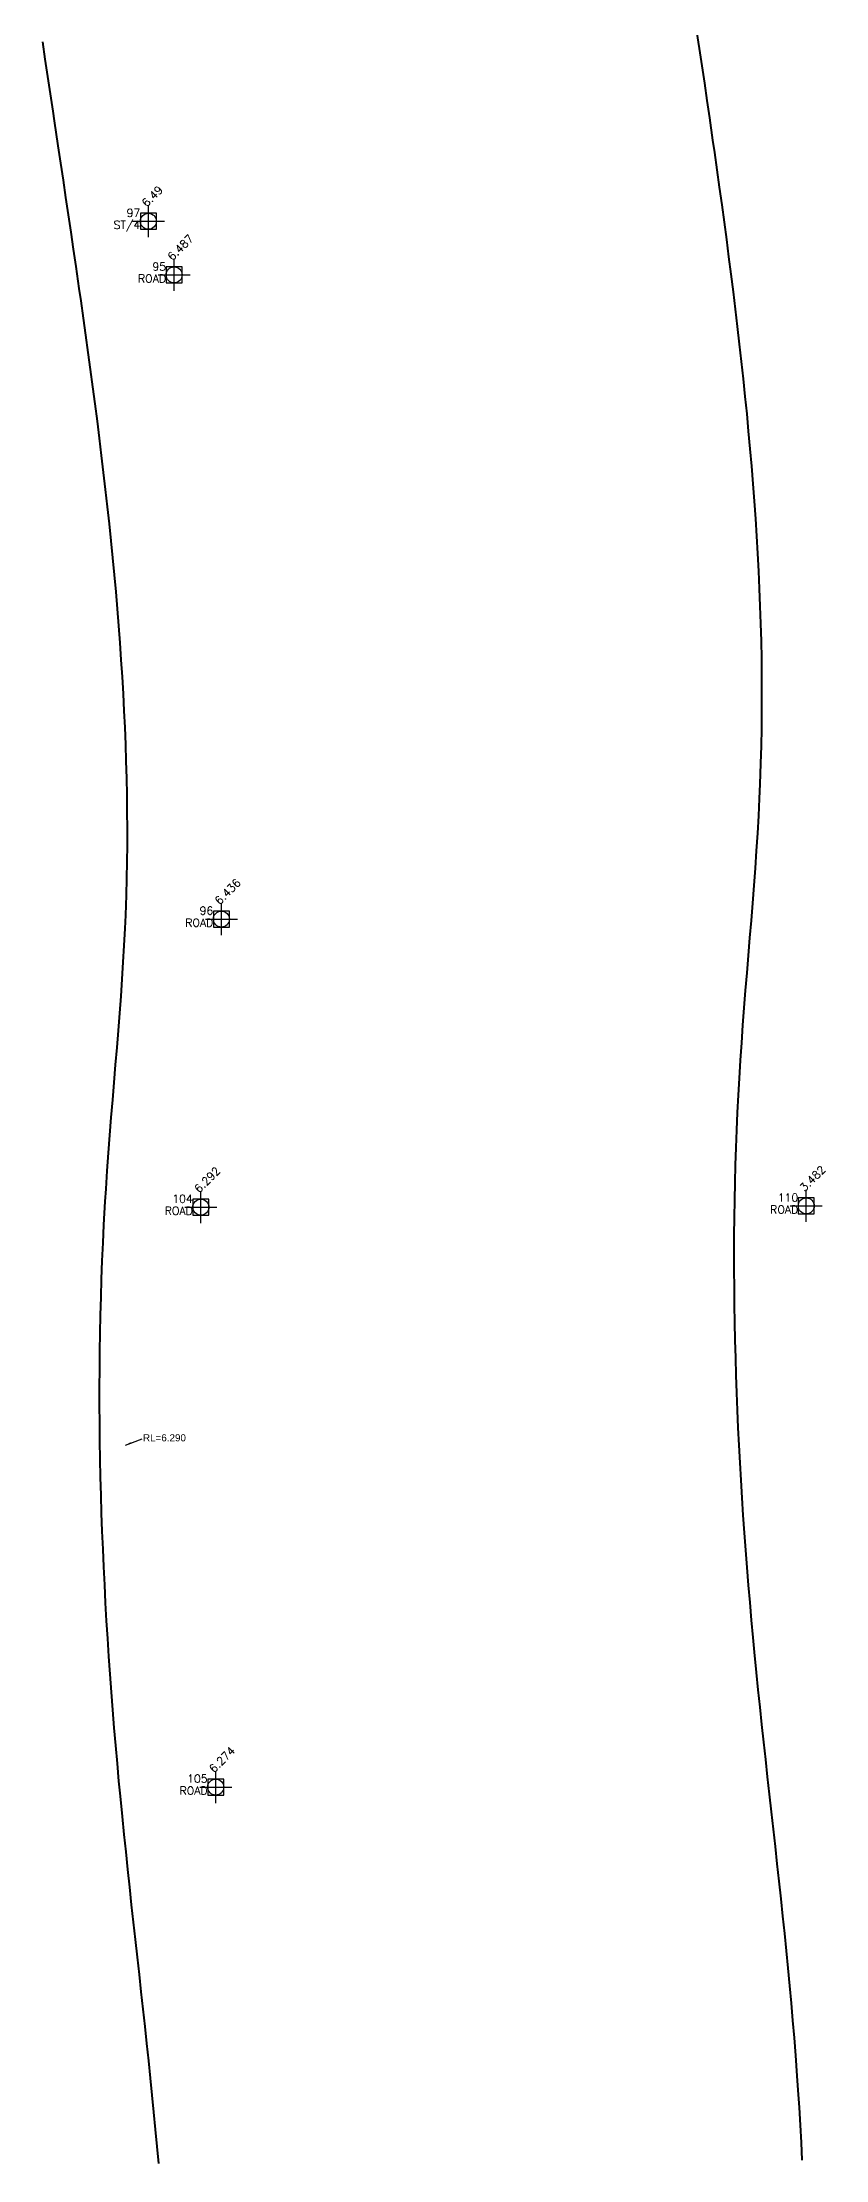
# Model space of a CAD drawing. Header units: millimetres. Extents: x 236733 to 237115, y 2579638 to 2580090.
# Drawn here: x 236952.9 to 236977.3, y 2579803.5 to 2579869.6 of the extents above; entities that cross this region are included whole.
import ezdxf
from ezdxf.enums import TextEntityAlignment as Align

# ---------------------------------------------------------------- set-up
doc = ezdxf.new("R2010")
doc.units = ezdxf.units.MM
doc.header["$MEASUREMENT"] = 0
doc.header["$PDMODE"] = 98
doc.header["$PDSIZE"] = 0.5
for name, color, linetype in [('Boundary', 6, 'Continuous'), ('COORDINATES', 7, 'Continuous'), ('Points', 7, 'Continuous'), ('Points-ELV', 6, 'Continuous'), ('Points-NUM', 4, 'Continuous'), ('Points-TXT', 3, 'Continuous'), ('Spot_Height', 7, 'Continuous')]:
    doc.layers.add(name, color=color, linetype=linetype)
doc.styles.add('romans', font='romans.shx')
doc.styles.get("Standard").update_dxf_attribs({"font": 'arial.ttf'})
doc.dimstyles.get("Standard").update_dxf_attribs({"dimtxt": 0.18, "dimasz": 0.18, "dimexe": 0.18, "dimexo": 0.0625, "dimgap": 0.09, "dimtad": 0, "dimtih": 1, "dimtoh": 1, "dimdec": 3, "dimzin": 0, "dimdsep": 46, "dimtxsty": 'Standard', "dimcen": 0.09, "dimadec": 0, "dimazin": 0, "dimtfac": 1, "dimtdec": 3, "dimtofl": 0, "dimtmove": 0, "dimatfit": 3, "dimfxl": 1, "dimtolj": 1, "dimtzin": 0, "dimarcsym": 0})

# ---------------------------------------------------------------- blocks, each defined once
blk = doc.blocks.new('POINTS')
at = {"layer": 'Points'}
blk.add_line((0, 0), (0, 0), dxfattribs=at)
blk.add_point((0, 0), dxfattribs=at)
at = {"layer": 'Points-ELV', "style": 'romans'}
blk.add_attdef('ELEV', text='', height=1, rotation=45, dxfattribs=at).set_placement((0, 0), align=Align.BOTTOM_LEFT)
at = {"layer": 'Points-NUM', "style": 'romans'}
blk.add_attdef('PTNUM', text='', height=1, dxfattribs=at).set_placement((0, 0), align=Align.BOTTOM_RIGHT)
at = {"layer": 'Points-TXT', "style": 'romans'}
blk.add_attdef('DESC', text='', height=1, dxfattribs=at).set_placement((0, 0), align=Align.BOTTOM_RIGHT)

msp = doc.modelspace()

# ---------------------------------------------------------------- linework, layer by layer
at = {"layer": 'Boundary', "lineweight": 40}
for points in [[(236952.8603, 2579869.6582), (236952.9411, 2579869.116), (236953.022, 2579868.5741), (236953.1031, 2579868.0327), (236953.1842, 2579867.4916), (236953.2301, 2579867.1859), (236953.3464, 2579866.4105), (236953.4273, 2579865.8706), (236953.5079, 2579865.3311), (236953.5883, 2579864.7919), (236953.6682, 2579864.2531), (236953.7477, 2579863.7144), (236953.8265, 2579863.1776), (236953.9048, 2579862.6399), (236954.0044, 2579861.9488), (236954.0594, 2579861.5643), (236954.1355, 2579861.0265), (236954.2106, 2579860.4892), (236954.2846, 2579859.9522), (236954.3574, 2579859.4154), (236954.429, 2579858.879), (236954.4992, 2579858.3428), (236954.5679, 2579857.807), (236954.635, 2579857.2715), (236954.7004, 2579856.7363), (236954.764, 2579856.2015), (236954.8257, 2579855.6671), (236954.8854, 2579855.1331), (236954.943, 2579854.5995), (236954.9984, 2579854.0663), (236955.0515, 2579853.5335), (236955.1021, 2579853.0012), (236955.1503, 2579852.4694), (236955.1959, 2579851.938), (236955.2387, 2579851.4072), (236955.2787, 2579850.8768), (236955.3158, 2579850.347), (236955.35, 2579849.8177), (236955.381, 2579849.289), (236955.4088, 2579848.7609), (236955.4333, 2579848.2333), (236955.4544, 2579847.7063), (236955.472, 2579847.18), (236955.486, 2579846.6542), (236955.4963, 2579846.1292), (236955.5029, 2579845.6047), (236955.5056, 2579845.081), (236955.5043, 2579844.5579), (236955.4989, 2579844.0354), (236955.4894, 2579843.5137), (236955.4756, 2579842.9939), (236955.4534, 2579842.3696), (236955.4349, 2579841.9524), (236955.4081, 2579841.428), (236955.3774, 2579840.9023), (236955.3434, 2579840.3739), (236955.3064, 2579839.8429), (236955.267, 2579839.3092), (236955.2255, 2579838.7729), (236955.1825, 2579838.2339), (236955.1382, 2579837.6912), (236955.0936, 2579837.1482), (236955.0487, 2579836.6008), (236955.0042, 2579836.0509), (236954.9606, 2579835.4983), (236954.9184, 2579834.9429), (236954.8781, 2579834.3847), (236954.8403, 2579833.8251), (236954.8153, 2579833.4281), (236954.7739, 2579832.6975), (236954.7457, 2579832.1318), (236954.7211, 2579831.5677), (236954.6998, 2579831.0037), (236954.6817, 2579830.4398), (236954.6669, 2579829.8761), (236954.6553, 2579829.3125), (236954.6467, 2579828.7492), (236954.6413, 2579828.186), (236954.6389, 2579827.6231), (236954.6394, 2579827.0603), (236954.6429, 2579826.4978), (236954.6492, 2579825.9356), (236954.6583, 2579825.3736), (236954.6702, 2579824.8119), (236954.6848, 2579824.2504), (236954.702, 2579823.6893), (236954.7219, 2579823.1284), (236954.7443, 2579822.5679), (236954.7691, 2579822.0077), (236954.7964, 2579821.4479), (236954.8261, 2579820.8884), (236954.8582, 2579820.3292), (236954.8925, 2579819.7704), (236954.9291, 2579819.2121), (236954.9678, 2579818.6541), (236955.0087, 2579818.0965), (236955.0516, 2579817.5393), (236955.0966, 2579816.9826), (236955.1436, 2579816.4263), (236955.1925, 2579815.8705), (236955.2432, 2579815.3155), (236955.2878, 2579814.844), (236955.35, 2579814.2069), (236955.4058, 2579813.6539), (236955.4628, 2579813.1026), (236955.5209, 2579812.5524), (236955.5798, 2579812.0035), (236955.6394, 2579811.4557), (236955.6994, 2579810.9103), (236955.7598, 2579810.3643), (236955.8203, 2579809.8195), (236955.8807, 2579809.2758), (236955.9409, 2579808.7332), (236956.0003, 2579808.1933), (236956.0592, 2579807.6533), (236956.1172, 2579807.1145), (236956.1741, 2579806.5766), (236956.2298, 2579806.0398), (236956.2841, 2579805.504), (236956.3368, 2579804.9691), (236956.3876, 2579804.4353), (236956.4365, 2579803.9023), (236956.4833, 2579803.3703)], [(236973.297, 2579869.9856), (236973.3775, 2579869.445), (236973.4577, 2579868.9044), (236973.5376, 2579868.3635), (236973.6169, 2579867.8224), (236973.6958, 2579867.2811), (236973.796, 2579866.586), (236973.8515, 2579866.1975), (236973.9282, 2579865.6553), (236974.0041, 2579865.1127), (236974.0789, 2579864.5697), (236974.1526, 2579864.0265), (236974.2251, 2579863.483), (236974.2963, 2579862.9393), (236974.3661, 2579862.3952), (236974.4343, 2579861.851), (236974.5008, 2579861.3065), (236974.5656, 2579860.7618), (236974.6285, 2579860.2168), (236974.6895, 2579859.6717), (236974.7483, 2579859.1264), (236974.805, 2579858.581), (236974.8594, 2579858.0354), (236974.9113, 2579857.4896), (236974.9607, 2579856.9438), (236975.0075, 2579856.3978), (236975.0516, 2579855.8517), (236975.0928, 2579855.3056), (236975.1311, 2579854.7593), (236975.1663, 2579854.213), (236975.1983, 2579853.6667), (236975.2271, 2579853.1203), (236975.2525, 2579852.5739), (236975.2744, 2579852.0275), (236975.2927, 2579851.4811), (236975.3072, 2579850.9347), (236975.318, 2579850.3884), (236975.3248, 2579849.8421), (236975.3276, 2579849.2959), (236975.3262, 2579848.7497), (236975.3206, 2579848.2036), (236975.3107, 2579847.6577), (236975.2962, 2579847.1118), (236975.273, 2579846.461), (236975.2535, 2579846.0205), (236975.2256, 2579845.475), (236975.1938, 2579844.9296), (236975.1587, 2579844.3843), (236975.1207, 2579843.8391), (236975.0804, 2579843.294), (236975.0383, 2579842.7488), (236974.9947, 2579842.2037), (236974.9503, 2579841.6586), (236974.9055, 2579841.1134), (236974.8608, 2579840.5682), (236974.8167, 2579840.023), (236974.7737, 2579839.4776), (236974.7322, 2579838.9322), (236974.6928, 2579838.3866), (236974.6559, 2579837.8409), (236974.632, 2579837.46), (236974.5917, 2579836.749), (236974.5645, 2579836.2028), (236974.5406, 2579835.6565), (236974.5199, 2579835.11), (236974.5024, 2579834.5634), (236974.4881, 2579834.0167), (236974.4768, 2579833.4699), (236974.4685, 2579832.923), (236974.4632, 2579832.3761), (236974.4609, 2579831.8291), (236974.4614, 2579831.282), (236974.4648, 2579830.7349), (236974.4709, 2579830.1878), (236974.4798, 2579829.6407), (236974.4914, 2579829.0935), (236974.5056, 2579828.5464), (236974.5224, 2579827.9993), (236974.5418, 2579827.4523), (236974.5636, 2579826.9053), (236974.5879, 2579826.3583), (236974.6146, 2579825.8115), (236974.6436, 2579825.2647), (236974.6749, 2579824.718), (236974.7085, 2579824.1714), (236974.7443, 2579823.625), (236974.7822, 2579823.0786), (236974.8222, 2579822.5325), (236974.8643, 2579821.9865), (236974.9084, 2579821.4406), (236974.9545, 2579820.8949), (236975.0025, 2579820.3495), (236975.0523, 2579819.8042), (236975.096, 2579819.342), (236975.1573, 2579818.7143), (236975.2123, 2579818.1697), (236975.2686, 2579817.6253), (236975.326, 2579817.081), (236975.3844, 2579816.5369), (236975.4436, 2579815.993), (236975.5034, 2579815.4491), (236975.5636, 2579814.9054), (236975.624, 2579814.3617), (236975.6844, 2579813.8181), (236975.7446, 2579813.2745), (236975.8044, 2579812.731), (236975.8637, 2579812.1875), (236975.9222, 2579811.644), (236975.9798, 2579811.1004), (236976.0362, 2579810.5568), (236976.0913, 2579810.0131), (236976.1448, 2579809.4694), (236976.1966, 2579808.9256), (236976.2465, 2579808.3816), (236976.2943, 2579807.8375), (236976.3398, 2579807.2933), (236976.3828, 2579806.7489), (236976.43, 2579806.107), (236976.4606, 2579805.6594), (236976.4952, 2579805.1144), (236976.5272, 2579804.5692), (236976.5567, 2579804.0238), (236976.5838, 2579803.4783)]]:
    msp.add_lwpolyline(points, dxfattribs=at)

# ---------------------------------------------------------------- block references
at = {"layer": 'Points', "linetype": 'Continuous'}
ref = msp.add_blockref('POINTS', (236956.171, 2579864.05, 6.49), dxfattribs=at)
ref.add_attrib('PTNUM', '97', dxfattribs={"layer": 'Points-NUM', "height": 0.25, "style": 'romans'}).set_placement((236955.921, 2579864.1125, 6.49), align=Align.BOTTOM_RIGHT)
ref.add_attrib('DESC', 'ST/4', dxfattribs={"layer": 'Points-TXT', "height": 0.25, "style": 'romans'}).set_placement((236955.921, 2579863.7375, 6.49), align=Align.BOTTOM_RIGHT)
ref.add_attrib('ELEV', '6.49', dxfattribs={"layer": 'Points-ELV', "height": 0.25, "rotation": 45, "style": 'romans'}).set_placement((236956.171, 2579864.425, 6.49), align=Align.BOTTOM_LEFT)
ref = msp.add_blockref('POINTS', (236956.974, 2579862.375, 6.487), dxfattribs=at)
ref.add_attrib('PTNUM', '95', dxfattribs={"layer": 'Points-NUM', "height": 0.25, "style": 'romans'}).set_placement((236956.724, 2579862.4375, 6.487), align=Align.BOTTOM_RIGHT)
ref.add_attrib('DESC', 'ROAD', dxfattribs={"layer": 'Points-TXT', "height": 0.25, "style": 'romans'}).set_placement((236956.724, 2579862.0625, 6.487), align=Align.BOTTOM_RIGHT)
ref.add_attrib('ELEV', '6.487', dxfattribs={"layer": 'Points-ELV', "height": 0.25, "rotation": 45, "style": 'romans'}).set_placement((236956.974, 2579862.75, 6.487), align=Align.BOTTOM_LEFT)
ref = msp.add_blockref('POINTS', (236958.451, 2579842.25, 6.436), dxfattribs=at)
ref.add_attrib('PTNUM', '96', dxfattribs={"layer": 'Points-NUM', "height": 0.25, "style": 'romans'}).set_placement((236958.201, 2579842.3125, 6.436), align=Align.BOTTOM_RIGHT)
ref.add_attrib('DESC', 'ROAD', dxfattribs={"layer": 'Points-TXT', "height": 0.25, "style": 'romans'}).set_placement((236958.201, 2579841.9375, 6.436), align=Align.BOTTOM_RIGHT)
ref.add_attrib('ELEV', '6.436', dxfattribs={"layer": 'Points-ELV', "height": 0.25, "rotation": 45, "style": 'romans'}).set_placement((236958.451, 2579842.625, 6.436), align=Align.BOTTOM_LEFT)
ref = msp.add_blockref('POINTS', (236957.81, 2579833.249, 6.292), dxfattribs=at)
ref.add_attrib('PTNUM', '104', dxfattribs={"layer": 'Points-NUM', "height": 0.25, "style": 'romans'}).set_placement((236957.56, 2579833.3115, 6.292), align=Align.BOTTOM_RIGHT)
ref.add_attrib('DESC', 'ROAD', dxfattribs={"layer": 'Points-TXT', "height": 0.25, "style": 'romans'}).set_placement((236957.56, 2579832.9365, 6.292), align=Align.BOTTOM_RIGHT)
ref.add_attrib('ELEV', '6.292', dxfattribs={"layer": 'Points-ELV', "height": 0.25, "rotation": 45, "style": 'romans'}).set_placement((236957.81, 2579833.624, 6.292), align=Align.BOTTOM_LEFT)
ref = msp.add_blockref('POINTS', (236976.72, 2579833.287, 3.482), dxfattribs=at)
ref.add_attrib('PTNUM', '110', dxfattribs={"layer": 'Points-NUM', "height": 0.25, "style": 'romans'}).set_placement((236976.47, 2579833.3495, 3.482), align=Align.BOTTOM_RIGHT)
ref.add_attrib('DESC', 'ROAD', dxfattribs={"layer": 'Points-TXT', "height": 0.25, "style": 'romans'}).set_placement((236976.47, 2579832.9745, 3.482), align=Align.BOTTOM_RIGHT)
ref.add_attrib('ELEV', '3.482', dxfattribs={"layer": 'Points-ELV', "height": 0.25, "rotation": 45, "style": 'romans'}).set_placement((236976.72, 2579833.662, 3.482), align=Align.BOTTOM_LEFT)
ref = msp.add_blockref('POINTS', (236958.274, 2579815.131, 6.274), dxfattribs=at)
ref.add_attrib('PTNUM', '105', dxfattribs={"layer": 'Points-NUM', "height": 0.25, "style": 'romans'}).set_placement((236958.024, 2579815.1935, 6.274), align=Align.BOTTOM_RIGHT)
ref.add_attrib('DESC', 'ROAD', dxfattribs={"layer": 'Points-TXT', "height": 0.25, "style": 'romans'}).set_placement((236958.024, 2579814.8185, 6.274), align=Align.BOTTOM_RIGHT)
ref.add_attrib('ELEV', '6.274', dxfattribs={"layer": 'Points-ELV', "height": 0.25, "rotation": 45, "style": 'romans'}).set_placement((236958.274, 2579815.506, 6.274), align=Align.BOTTOM_LEFT)

# ---------------------------------------------------------------- texts
at = {"layer": 'Spot_Height', "insert": (236956.0037, 2579826.1538), "char_height": 0.22, "attachment_point": 1}
msp.add_mtext_dynamic_manual_height_columns('RL=6.290', width=1.289829, gutter_width=1.1, heights=[0], dxfattribs=at)

# ---------------------------------------------------------------- leaders
at = {"layer": 'COORDINATES'}
msp.add_leader([(236955.4592, 2579825.8165), (236955.9787, 2579826.0143)], dimstyle='Standard', override={"dimgap": 0.09, "dimtad": 0}, dxfattribs=at)

doc.saveas('drawing.dxf')
